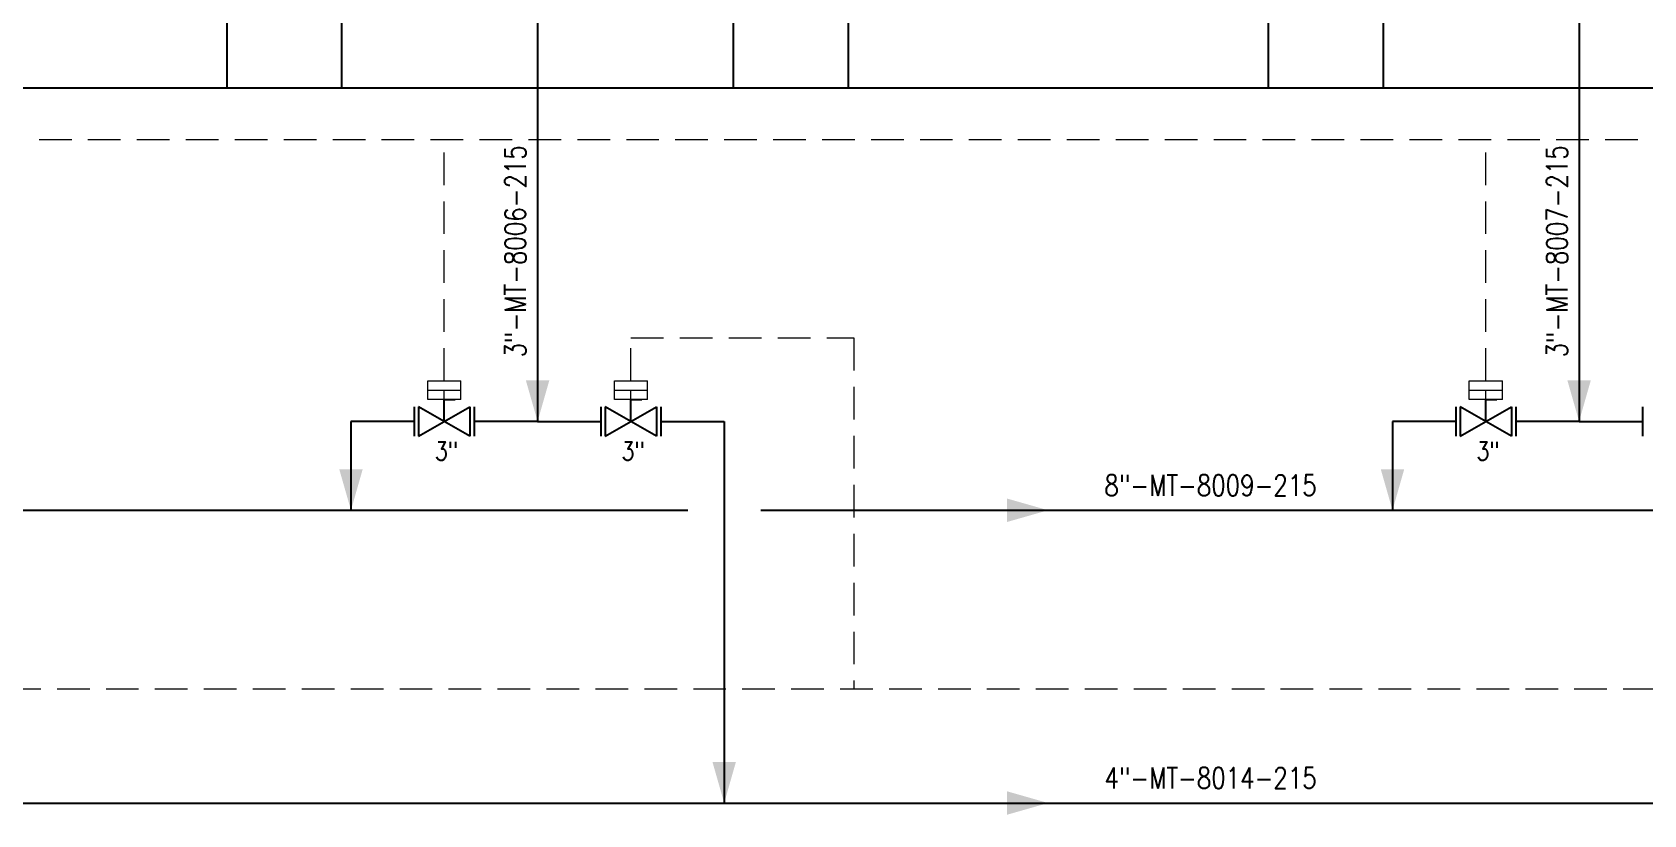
# Model space of a CAD drawing. Extents: x -29512 to 147477, y -5232 to 39709.
# Drawn here: x 139108 to 139194.4, y 7949.9 to 7991.8 of the extents above; entities that cross this region are included whole.
import ezdxf
from ezdxf.enums import TextEntityAlignment as Align

# ---------------------------------------------------------------- set-up
doc = ezdxf.new("R2010")
doc.units = 0
doc.linetypes.add('HIDDEN', pattern=[0.375, 0.25, -0.125])
doc.layers.get('0').update_dxf_attribs({"linetype": 'CONTINUOUS'})
for name, color, linetype in [('DIMENSION', 3, 'CONTINUOUS'), ('P-707D', 7, 'CONTINUOUS'), ('RED', 1, 'CONTINUOUS'), ('S', 7, 'CONTINUOUS')]:
    doc.layers.add(name, color=color, linetype=linetype)
doc.layers.add('FITTING', color=7, linetype='CONTINUOUS', lineweight=13)
doc.styles.add('S25', font='SIMPLEX', dxfattribs={"width": 0.8, "height": 0.25})

# ---------------------------------------------------------------- blocks, each defined once
blk = doc.blocks.new('FRECC2', base_point=(19.5, 44))
at = {"layer": 'RED'}
blk.add_solid([(19.5, 44), (19.85, 44.1), (19.85, 43.9)], dxfattribs=at)

msp = doc.modelspace()

# ---------------------------------------------------------------- linework, layer by layer
for p, q in [((139128.7035, 7971.7456), (139128.7035, 7970.172)), ((139131.4573, 7970.172), (139128.7035, 7971.7456)), ((139128.7035, 7970.172), (139131.4573, 7971.7456)), ((139130.0804, 7972.139), (139130.6705, 7972.139)), ((139130.0804, 7970.9588), (139130.0804, 7972.139)), ((139131.4573, 7971.7456), (139131.4573, 7970.172)), ((139138.712, 7971.7456), (139138.712, 7970.172)), ((139141.4658, 7970.172), (139138.712, 7971.7456)), ((139138.712, 7970.172), (139141.4658, 7971.7456)), ((139140.0889, 7972.139), (139140.679, 7972.139)), ((139140.0889, 7970.9588), (139140.0889, 7972.139)), ((139141.4658, 7971.7456), (139141.4658, 7970.172)), ((139184.5628, 7971.7456), (139184.5628, 7970.172)), ((139187.3166, 7970.172), (139184.5628, 7971.7456)), ((139184.5628, 7970.172), (139187.3166, 7971.7456)), ((139185.9397, 7972.139), (139186.5298, 7972.139)), ((139185.9397, 7970.9588), (139185.9397, 7972.139)), ((139187.3166, 7971.7456), (139187.3166, 7970.172))]:
    msp.add_line(p, q)
at = {"layer": 'DIMENSION', "color": 7, "linetype": 'ByBlock', "ltscale": 0.5}
msp.add_line((139238.37, 7988.8312), (138934.5735, 7988.8312), dxfattribs=at)
at = {"layer": 'DIMENSION', "color": 4, "linetype": 'HIDDEN', "lineweight": 15, "ltscale": 7}
for p, q in [((139074.2211, 7986.0827), (139217.4499, 7986.0827)), ((139130.0804, 7973.1337), (139130.0804, 7986.0827)), ((139185.9397, 7973.1337), (139185.9397, 7986.0827)), ((139140.0889, 7973.1337), (139140.0889, 7975.4304)), ((139140.0889, 7975.4304), (139152.047, 7975.4304)), ((139152.047, 7975.4304), (139152.047, 7956.617)), ((139096.1877, 7956.617), (139290.1819, 7956.617))]:
    msp.add_line(p, q, dxfattribs=at)
at = {"layer": 'DIMENSION', "color": 6, "linetype": 'ByBlock', "ltscale": 0.5}
for p, q in [((139128.473, 7971.7456), (139128.473, 7970.172)), ((139131.6878, 7971.7456), (139131.6878, 7970.172)), ((139138.4815, 7971.7456), (139138.4815, 7970.172)), ((139141.6963, 7971.7456), (139141.6963, 7970.172)), ((139184.3323, 7971.7456), (139184.3323, 7970.172)), ((139187.5471, 7971.7456), (139187.5471, 7970.172)), ((139194.3408, 7971.7456), (139194.3408, 7970.172))]:
    msp.add_line(p, q, dxfattribs=at)
at = {"layer": 'DIMENSION', "color": 1, "linetype": 'ByBlock', "lineweight": 25, "ltscale": 0.5}
for p, q in [((139128.473, 7970.9588), (139125.0761, 7970.9588)), ((139125.0761, 7970.9588), (139125.0761, 7966.1921)), ((139135.0847, 7970.9588), (139131.6878, 7970.9588)), ((139184.3323, 7970.9588), (139180.9354, 7970.9588)), ((139180.9354, 7970.9588), (139180.9354, 7966.1921)), ((139190.9439, 7970.9588), (139187.5471, 7970.9588))]:
    msp.add_line(p, q, dxfattribs=at)
at = {"layer": 'DIMENSION', "color": 0, "linetype": 'ByBlock', "lineweight": 25, "ltscale": 0.5}
for p, q in [((139135.0847, 7970.9588), (139138.4815, 7970.9588)), ((139141.6963, 7970.9588), (139145.0932, 7970.9588)), ((139190.9439, 7970.9588), (139194.3408, 7970.9588))]:
    msp.add_line(p, q, dxfattribs=at)
at = {"layer": 'DIMENSION', "color": 0, "linetype": 'ByBlock', "ltscale": 0.5}
msp.add_line((139145.0932, 7970.9588), (139145.0932, 7950.4915), dxfattribs=at)
at = {"layer": 'DIMENSION', "color": 7, "linetype": 'ByBlock', "ltscale": 0.5}
for points in [[(139118.4303, 7997.5971), (139124.5689, 7997.5971), (139124.5689, 7988.8312), (139118.4303, 7988.8312)], [(139145.6004, 7997.5971), (139151.739, 7997.5971), (139151.739, 7988.8312), (139145.6004, 7988.8312)], [(139174.2896, 7997.5971), (139180.4282, 7997.5971), (139180.4282, 7988.8312), (139174.2896, 7988.8312)]]:
    msp.add_lwpolyline(points, close=True, dxfattribs=at)
at = {"layer": 'FITTING', "linetype": 'ByBlock', "ltscale": 0.5}
for p, q in [((139129.1924, 7972.139), (139129.1924, 7973.1337)), ((139129.1924, 7973.1337), (139130.9684, 7973.1337)), ((139129.1924, 7972.6363), (139130.9684, 7972.6363)), ((139130.0804, 7972.139), (139130.0804, 7972.6363)), ((139130.9684, 7972.139), (139130.9684, 7973.1337)), ((139139.2009, 7972.139), (139139.2009, 7973.1337)), ((139139.2009, 7973.1337), (139140.9769, 7973.1337)), ((139139.2009, 7972.6363), (139140.9769, 7972.6363)), ((139140.0889, 7972.139), (139140.0889, 7972.6363)), ((139140.9769, 7972.139), (139140.9769, 7973.1337)), ((139185.0517, 7972.139), (139185.0517, 7973.1337)), ((139185.0517, 7973.1337), (139186.8277, 7973.1337)), ((139185.0517, 7972.6363), (139186.8277, 7972.6363)), ((139185.9397, 7972.139), (139185.9397, 7972.6363)), ((139186.8277, 7972.139), (139186.8277, 7973.1337)), ((139130.9684, 7972.139), (139129.1924, 7972.139)), ((139140.9769, 7972.139), (139139.2009, 7972.139)), ((139186.8277, 7972.139), (139185.0517, 7972.139)), ((139145.0932, 7966.1921), (139145.0932, 7962.4109))]:
    msp.add_line(p, q, dxfattribs=at)
at = {"layer": 'P-707D', "color": 1, "lineweight": 25}
for p, q in [((139135.0847, 7999.3495), (139135.0847, 7970.9588)), ((139190.9439, 7999.3495), (139190.9439, 7970.9588)), ((139091.1919, 7966.1921), (139143.1351, 7966.1921)), ((139147.0512, 7966.1921), (139198.9944, 7966.1921))]:
    msp.add_line(p, q, dxfattribs=at)
at = {"layer": 'P-707D'}
msp.add_line((139060.8946, 7950.4915), (139267.9151, 7950.4915), dxfattribs=at)
at = {"layer": 'RED', "color": 0}
for points in [[(139145.0932, 7950.4915), (139144.4637, 7952.6946), (139145.7226, 7952.6946)], [(139162.4658, 7950.4915), (139160.2628, 7949.862), (139160.2628, 7951.1209)]]:
    msp.add_solid(points, dxfattribs=at)

# ---------------------------------------------------------------- block references
for p, xscale, yscale, zscale, rotation in [((139135.0847, 7970.9588), 6.294459770611866, 6.294459770611866, 6.294459770611866, 90), ((139190.9439, 7970.9588), 6.294459770611866, 6.294459770611866, 6.294459770611866, 90), ((139125.0761, 7966.1921), 6.294459770611866, 6.294459770611866, 6.294459770611866, 90), ((139180.9354, 7966.1921), 6.294459770611866, 6.294459770611866, 6.294459770611866, 90), ((139162.4658, 7966.1921), 6.294459770608228, 6.294459770608228, 6.294459770611648, 180)]:
    msp.add_blockref('FRECC2', p, dxfattribs=dict(xscale=xscale, yscale=yscale, zscale=zscale, rotation=rotation))

# ---------------------------------------------------------------- texts
at = {"layer": 'S', "style": 'S25', "width": 0.8}
for s, p in [('3"-MT-8006-215', (139134.4601, 7985.7675)), ('3"-MT-8007-215', (139190.3194, 7985.7675))]:
    msp.add_text(s, height=1.129135, rotation=90, dxfattribs=at).set_placement(p, align=Align.RIGHT)
for s, height, p in [('3"', 1, (139130.8158, 7968.8669)), ('3"', 1, (139140.8243, 7968.8669)), ('3"', 1, (139186.675, 7968.8669)), ('8"-MT-8009-215', 1.129135, (139176.8677, 7966.9653)), ('4"-MT-8014-215', 1.129135, (139176.8677, 7951.2646))]:
    msp.add_text(s, height=height, dxfattribs=at).set_placement(p, align=Align.RIGHT)

doc.saveas('drawing.dxf')
